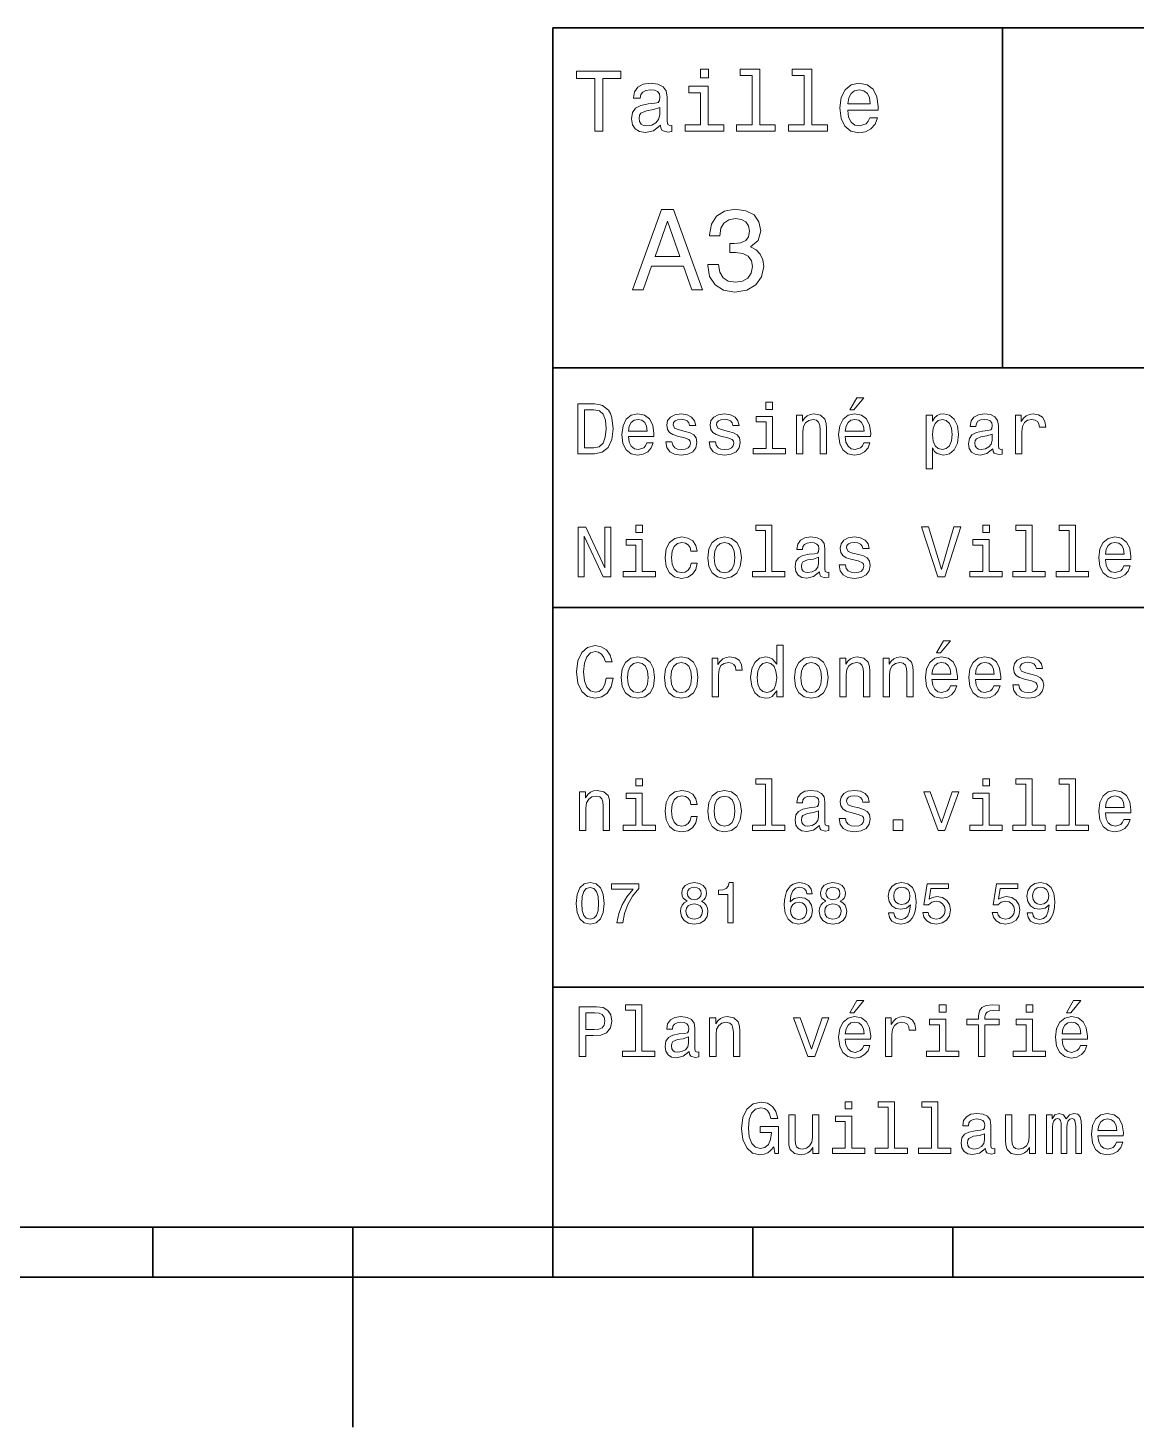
# Model space of a CAD drawing. Extents: x 0 to 420, y 0 to 297.
# Drawn here: x 193.7 to 249.2, y 0 to 70 of the extents above; entities that cross this region are included whole.
import ezdxf

# ---------------------------------------------------------------- set-up
doc = ezdxf.new("R2010")
doc.units = 0

msp = doc.modelspace()

# ---------------------------------------------------------------- linework, layer by layer
at = {"color": 7, "lineweight": 35}
for p, q in [((220, 10), (220, 70)), ((220, 70), (410, 70)), ((220, 53), (285, 53)), ((220, 41), (285, 41)), ((220, 22), (285, 22)), ((10, 10), (410, 10)), ((220, 10), (410, 10)), ((110, 7.5), (310, 7.5))]:
    msp.add_line(p, q, dxfattribs=at)
at = {"color": 7, "lineweight": 35, "ltscale": 0.425}
msp.add_line((242.5, 53), (242.5, 70), dxfattribs=at)
at = {"color": 7, "lineweight": 35, "ltscale": 0.0625}
for p, q in [((200, 10), (200, 7.5)), ((220, 10), (220, 7.5)), ((230, 10), (230, 7.5)), ((240, 10), (240, 7.5))]:
    msp.add_line(p, q, dxfattribs=at)
at = {"color": 7, "lineweight": 35, "ltscale": 0.25}
msp.add_line((210, 10), (210, 0), dxfattribs=at)
at = {"color": 7, "lineweight": 13}
for points in [[(227.786743, 67.940918), (227.38472, 67.940918), (227.38472, 67.508644), (227.786743, 67.508644)], [(229.969742, 67.621033), (229.969742, 65.157059), (229.187317, 65.157059), (229.187317, 64.837173), (231.128235, 64.837173), (231.128235, 65.157059), (230.350143, 65.157059), (230.350143, 67.940918), (229.373199, 67.940918), (229.373199, 67.621033)], [(232.572052, 67.621033), (232.572052, 65.157059), (231.789627, 65.157059), (231.789627, 64.837173), (233.730545, 64.837173), (233.730545, 65.157059), (232.952454, 65.157059), (232.952454, 67.940918), (231.97551, 67.940918), (231.97551, 67.621033)], [(222.10231, 64.837173), (222.5, 64.837173), (222.5, 67.47406), (223.407776, 67.47406), (223.407776, 67.837173), (221.190201, 67.837173), (221.190201, 67.47406), (222.10231, 67.47406)], [(225.387604, 65.139771), (225.387604, 65.126801), (225.409225, 64.979828), (225.47406, 64.876076), (225.746399, 64.793945), (225.958206, 64.828529), (225.958206, 65.122475), (225.867432, 65.109505), (225.746399, 65.165703), (225.724777, 65.338615), (225.724777, 66.540344), (225.672913, 66.84726), (225.521606, 67.0634), (225.257919, 67.193085), (224.886169, 67.240631), (224.523056, 67.188759), (224.255051, 67.041786), (224.086456, 66.812675), (224.030258, 66.510086), (224.030258, 66.484146), (224.371765, 66.484146), (224.402023, 66.665703), (224.497116, 66.795387), (224.65274, 66.873199), (224.873199, 66.903458), (225.085022, 66.881844), (225.236313, 66.817001), (225.327087, 66.704605), (225.357346, 66.548988), (225.340057, 66.367432), (225.270889, 66.276657), (225.097977, 66.233429), (224.773773, 66.198845), (224.402023, 66.121033), (224.138336, 65.982704), (223.982712, 65.766571), (223.935165, 65.446686), (223.978394, 65.161385), (224.112396, 64.949562), (224.328537, 64.815559), (224.626801, 64.768013), (225.028824, 64.858788)], [(234.750717, 65.887604), (236.272339, 65.887604), (236.276657, 66.064842), (236.207489, 66.561958), (236.017288, 66.933716), (235.714691, 67.158501), (235.312683, 67.240631), (234.919312, 67.154175), (234.616714, 66.912102), (234.422195, 66.51873), (234.353027, 66), (234.417862, 65.4683), (234.612396, 65.079247), (234.91066, 64.837173), (235.299713, 64.755043), (235.636887, 64.811234), (235.913544, 64.958214), (236.116714, 65.191643), (236.233429, 65.502876), (235.857346, 65.502876), (235.779541, 65.329971), (235.667145, 65.200287), (235.34726, 65.096542), (235.100861, 65.144089), (234.914993, 65.295387), (234.793945, 65.541786), (234.750717, 65.874634)], [(227.773773, 65.157059), (227.773773, 67.080688), (226.796829, 67.080688), (226.796829, 66.756485), (227.393372, 66.756485), (227.393372, 65.157059), (226.61528, 65.157059), (226.61528, 64.837173), (228.560516, 64.837173), (228.560516, 65.157059)], [(234.750717, 66.207489), (234.798279, 66.50576), (234.914993, 66.726219), (235.092224, 66.860229), (235.325653, 66.907776), (235.554749, 66.860229), (235.731995, 66.726219), (235.840057, 66.50576), (235.878967, 66.207489)], [(225.344376, 65.649857), (225.292511, 65.425072), (225.154175, 65.252159), (224.946686, 65.139771), (224.69165, 65.100861), (224.527374, 65.122475), (224.41066, 65.191643), (224.337173, 65.312675), (224.315567, 65.481262), (224.332855, 65.632561), (224.402023, 65.740631), (224.67868, 65.861671), (225.028824, 65.913544), (225.344376, 66.017288)], [(223.982712, 56.9049), (224.51297, 56.9049), (224.933716, 58.080692), (226.530258, 58.080692), (226.951004, 56.9049), (227.492798, 56.9049), (226.028824, 60.910664), (225.440918, 60.910664)], [(227.752167, 58.161385), (227.752167, 58.121037), (227.844376, 57.567722), (228.11528, 57.152737), (228.541794, 56.887608), (229.106628, 56.789627), (229.706055, 56.887608), (230.155624, 57.141212), (230.443802, 57.54467), (230.547546, 58.0634), (230.501434, 58.403458), (230.374634, 58.680115), (230.167145, 58.893372), (229.890488, 59.048992), (230.265137, 59.360229), (230.39769, 59.855907), (230.311234, 60.305477), (230.0634, 60.645535), (229.659943, 60.858791), (229.106628, 60.933716), (228.587891, 60.841499), (228.190201, 60.587898), (227.930832, 60.184437), (227.844376, 59.648415), (227.844376, 59.60807), (228.357346, 59.60807), (228.403458, 59.976944), (228.553314, 60.242077), (228.795395, 60.403458), (229.135452, 60.461094), (229.435165, 60.414986), (229.654175, 60.293949), (229.786743, 60.097984), (229.838623, 59.832855), (229.786743, 59.550434), (229.648422, 59.360229), (229.406342, 59.244957), (229.077805, 59.210377), (228.853027, 59.216141), (228.853027, 58.760807), (229.135452, 58.772335), (229.498566, 58.720463), (229.769455, 58.582134), (229.930832, 58.357349), (229.98848, 58.0634), (229.925079, 57.729107), (229.757919, 57.48127), (229.492798, 57.325649), (229.141205, 57.273777), (228.778091, 57.331413), (228.51297, 57.504322), (228.345825, 57.780979), (228.282425, 58.161385)], [(225.118149, 58.570606), (225.734863, 60.334293), (226.351578, 58.570606)], [(222.080688, 51.190563), (221.248566, 51.190563), (221.248566, 48.690563), (222.080688, 48.690563), (222.473343, 48.769814), (222.765137, 49.011169), (222.945251, 49.40382), (223.010086, 49.940563), (222.952454, 50.488113), (222.880402, 50.70425), (222.779541, 50.877163), (222.487747, 51.111313), (222.296829, 51.168949)], [(230.992798, 51.27702), (230.657776, 51.27702), (230.657776, 50.916786), (230.992798, 50.916786)], [(234.84726, 50.88797), (235.059799, 50.88797), (235.560516, 51.500362), (235.207489, 51.500362)], [(222.055481, 50.891571), (222.329254, 50.837536), (222.516571, 50.671829), (222.628235, 50.376442), (222.664261, 49.940563), (222.624634, 49.519093), (222.51297, 49.223705), (222.322052, 49.047192), (222.055481, 48.989555), (221.583572, 48.989555), (221.583572, 50.891571)], [(223.784576, 49.565922), (225.052597, 49.565922), (225.056198, 49.713619), (224.998566, 50.127884), (224.840057, 50.437683), (224.587891, 50.625), (224.252884, 50.693443), (223.925079, 50.621399), (223.672913, 50.41967), (223.510803, 50.091862), (223.453171, 49.659584), (223.507202, 49.216499), (223.669312, 48.892292), (223.917862, 48.690563), (224.242081, 48.62212), (224.523056, 48.668949), (224.753601, 48.791428), (224.922913, 48.98595), (225.020172, 49.245319), (224.706772, 49.245319), (224.641937, 49.101227), (224.548264, 48.993156), (224.281708, 48.9067), (224.07637, 48.946327), (223.921463, 49.072407), (223.820602, 49.27774), (223.784576, 49.555115)], [(223.784576, 49.832493), (223.824203, 50.081055), (223.921463, 50.264771), (224.069168, 50.376442), (224.263687, 50.416069), (224.454605, 50.376442), (224.60231, 50.264771), (224.692368, 50.081055), (224.724777, 49.832493)], [(226.623199, 49.818085), (226.317001, 49.890129), (226.090057, 49.972984), (226.014404, 50.142292), (226.036026, 50.261169), (226.111664, 50.347622), (226.234146, 50.401657), (226.41066, 50.423271), (226.579971, 50.401657), (226.713257, 50.336815), (226.799713, 50.239555), (226.835739, 50.109871), (227.145538, 50.109871), (227.145538, 50.117077), (227.091492, 50.351227), (226.943802, 50.534943), (226.713257, 50.650219), (226.41066, 50.693443), (226.104462, 50.650219), (225.881119, 50.531342), (225.740631, 50.354828), (225.697403, 50.131485), (225.729828, 49.915348), (225.830688, 49.76405), (225.996399, 49.655983), (226.237747, 49.580334), (226.590775, 49.493877), (226.806915, 49.40382), (226.864548, 49.331772), (226.886169, 49.223705), (226.853745, 49.09042), (226.767288, 48.989555), (226.626801, 48.924713), (226.439484, 48.903099), (226.241348, 48.924713), (226.09726, 49.000362), (226, 49.122841), (225.960373, 49.292149), (225.654175, 49.292149), (225.704605, 49.003963), (225.85231, 48.795029), (226.086456, 48.668949), (226.41066, 48.62212), (226.749283, 48.668949), (226.997833, 48.795029), (227.149139, 48.996758), (227.203171, 49.259727), (227.163544, 49.486671), (227.05188, 49.641571), (226.868149, 49.742435)], [(228.791794, 49.818085), (228.485596, 49.890129), (228.258652, 49.972984), (228.182999, 50.142292), (228.204605, 50.261169), (228.280258, 50.347622), (228.40274, 50.401657), (228.579254, 50.423271), (228.748566, 50.401657), (228.881851, 50.336815), (228.968292, 50.239555), (229.004318, 50.109871), (229.314117, 50.109871), (229.314117, 50.117077), (229.260086, 50.351227), (229.112396, 50.534943), (228.881851, 50.650219), (228.579254, 50.693443), (228.273056, 50.650219), (228.049713, 50.531342), (227.909225, 50.354828), (227.865997, 50.131485), (227.898422, 49.915348), (227.999283, 49.76405), (228.164993, 49.655983), (228.406342, 49.580334), (228.759369, 49.493877), (228.97551, 49.40382), (229.033142, 49.331772), (229.054749, 49.223705), (229.022339, 49.09042), (228.935883, 48.989555), (228.795395, 48.924713), (228.608063, 48.903099), (228.409943, 48.924713), (228.265854, 49.000362), (228.168594, 49.122841), (228.128967, 49.292149), (227.822769, 49.292149), (227.873199, 49.003963), (228.020889, 48.795029), (228.255051, 48.668949), (228.579254, 48.62212), (228.917862, 48.668949), (229.166428, 48.795029), (229.317719, 48.996758), (229.371765, 49.259727), (229.332138, 49.486671), (229.220459, 49.641571), (229.036743, 49.742435)], [(230.981995, 48.957134), (230.981995, 50.560158), (230.167862, 50.560158), (230.167862, 50.289986), (230.664978, 50.289986), (230.664978, 48.957134), (230.016571, 48.957134), (230.016571, 48.690563), (231.637604, 48.690563), (231.637604, 48.957134)], [(232.181549, 48.690563), (232.498566, 48.690563), (232.498566, 49.807278), (232.530975, 50.063042), (232.635452, 50.250362), (232.797546, 50.365635), (233.013687, 50.408863), (233.1866, 50.372841), (233.294662, 50.275578), (233.348709, 50.113472), (233.366714, 49.897335), (233.366714, 48.690563), (233.683716, 48.690563), (233.683716, 49.962177), (233.669312, 50.217941), (233.604462, 50.430477), (233.391937, 50.625), (233.060516, 50.693443), (232.876801, 50.668228), (232.721909, 50.599785), (232.588623, 50.484512), (232.484146, 50.329613), (232.484146, 50.625), (232.181549, 50.625)], [(234.627518, 49.565922), (235.895538, 49.565922), (235.899139, 49.713619), (235.841492, 50.127884), (235.682999, 50.437683), (235.430832, 50.625), (235.095825, 50.693443), (234.768005, 50.621399), (234.515854, 50.41967), (234.353745, 50.091862), (234.296112, 49.659584), (234.350143, 49.216499), (234.512253, 48.892292), (234.760803, 48.690563), (235.085022, 48.62212), (235.365997, 48.668949), (235.596542, 48.791428), (235.765854, 48.98595), (235.863113, 49.245319), (235.549713, 49.245319), (235.484863, 49.101227), (235.391205, 48.993156), (235.124634, 48.9067), (234.919312, 48.946327), (234.764404, 49.072407), (234.663544, 49.27774), (234.627518, 49.555115)], [(234.627518, 49.832493), (234.667145, 50.081055), (234.764404, 50.264771), (234.912109, 50.376442), (235.106628, 50.416069), (235.297546, 50.376442), (235.445251, 50.264771), (235.535309, 50.081055), (235.567719, 49.832493)], [(238.986313, 50.326012), (238.986313, 50.625), (238.669312, 50.625), (238.669312, 47.941284), (238.986313, 47.941284), (238.986313, 48.98595), (239.097977, 48.816643), (239.22406, 48.704971), (239.541061, 48.62212), (239.843658, 48.690563), (240.081406, 48.895893), (240.236313, 49.2201), (240.293945, 49.659584), (240.236313, 50.095463), (240.081406, 50.41967), (239.843658, 50.621399), (239.541061, 50.693443), (239.368164, 50.671829), (239.220459, 50.603386), (239.094376, 50.488113)], [(239.48703, 48.9067), (239.27449, 48.953533), (239.119598, 49.097622), (239.022339, 49.331772), (238.989914, 49.659584), (239.022339, 49.983791), (239.119598, 50.217941), (239.27449, 50.358429), (239.48703, 50.408863), (239.681549, 50.358429), (239.836456, 50.21434), (239.933716, 49.98019), (239.969742, 49.659584), (239.933716, 49.335377), (239.836456, 49.097622), (239.681549, 48.953533)], [(242.005051, 48.942726), (242.005051, 48.931919), (242.023056, 48.809441), (242.077087, 48.722984), (242.304031, 48.654541), (242.480545, 48.683357), (242.480545, 48.928314), (242.404907, 48.917507), (242.304031, 48.96434), (242.286026, 49.108429), (242.286026, 50.109871), (242.242798, 50.365635), (242.116714, 50.54575), (241.896973, 50.65382), (241.587173, 50.693443), (241.284576, 50.650219), (241.061234, 50.52774), (240.920746, 50.336815), (240.873917, 50.084656), (240.873917, 50.063042), (241.158508, 50.063042), (241.183716, 50.21434), (241.26297, 50.322407), (241.392654, 50.387249), (241.57637, 50.412464), (241.752884, 50.394455), (241.878967, 50.34042), (241.95462, 50.246758), (241.979828, 50.117077), (241.965424, 49.965778), (241.907776, 49.890129), (241.763687, 49.854107), (241.493515, 49.825291), (241.183716, 49.760448), (240.963974, 49.645176), (240.83429, 49.465057), (240.794678, 49.19849), (240.830688, 48.960735), (240.942368, 48.784222), (241.122482, 48.67255), (241.371033, 48.632927), (241.706055, 48.708576)], [(243.143372, 48.690563), (243.460373, 48.690563), (243.460373, 49.796471), (243.492798, 50.063042), (243.590057, 50.253963), (243.748566, 50.369236), (243.96109, 50.408863), (244.119598, 50.383648), (244.23848, 50.3116), (244.310516, 50.189121), (244.335739, 50.023415), (244.656342, 50.023415), (244.613113, 50.315205), (244.494232, 50.524136), (244.296112, 50.650219), (244.02594, 50.693443), (243.842224, 50.664627), (243.683716, 50.592579), (243.543228, 50.4701), (243.431564, 50.304398), (243.431564, 50.625), (243.143372, 50.625)], [(241.969025, 49.367798), (241.925797, 49.180477), (241.810516, 49.036385), (241.637604, 48.942726), (241.425079, 48.910305), (241.288177, 48.928314), (241.190918, 48.98595), (241.129684, 49.086815), (241.111679, 49.227306), (241.126083, 49.353386), (241.183716, 49.443443), (241.414261, 49.544312), (241.706055, 49.587536), (241.969025, 49.673992)], [(221.26297, 42.530979), (221.561966, 42.530979), (221.561966, 44.580692), (222.520172, 42.530979), (222.905624, 42.530979), (222.905624, 45.030979), (222.603027, 45.030979), (222.603027, 42.981266), (221.655624, 45.030979), (221.26297, 45.030979)], [(224.48703, 45.117435), (224.152023, 45.117435), (224.152023, 44.757202), (224.48703, 44.757202)], [(230.643372, 44.850864), (230.643372, 42.79755), (229.991348, 42.79755), (229.991348, 42.530979), (231.608795, 42.530979), (231.608795, 42.79755), (230.960373, 42.79755), (230.960373, 45.117435), (230.146255, 45.117435), (230.146255, 44.850864)], [(240.059799, 45.03458), (239.432999, 42.905621), (238.788177, 45.03458), (238.445969, 45.03458), (239.252884, 42.530979), (239.613113, 42.530979), (240.402023, 45.03458)], [(241.835739, 45.117435), (241.500717, 45.117435), (241.500717, 44.757202), (241.835739, 44.757202)], [(243.654907, 44.850864), (243.654907, 42.79755), (243.002884, 42.79755), (243.002884, 42.530979), (244.620316, 42.530979), (244.620316, 42.79755), (243.971909, 42.79755), (243.971909, 45.117435), (243.157776, 45.117435), (243.157776, 44.850864)], [(245.823486, 44.850864), (245.823486, 42.79755), (245.171478, 42.79755), (245.171478, 42.530979), (246.78891, 42.530979), (246.78891, 42.79755), (246.140488, 42.79755), (246.140488, 45.117435), (245.32637, 45.117435), (245.32637, 44.850864)], [(224.476227, 42.79755), (224.476227, 44.400574), (223.662109, 44.400574), (223.662109, 44.130402), (224.159225, 44.130402), (224.159225, 42.79755), (223.510803, 42.79755), (223.510803, 42.530979), (225.131851, 42.530979), (225.131851, 42.79755)], [(226.907776, 43.824207), (227.221176, 43.824207), (227.156342, 44.112392), (227.001434, 44.339336), (226.760086, 44.479828), (226.446686, 44.533859), (226.100861, 44.461815), (225.837891, 44.260086), (225.672195, 43.932278), (225.614548, 43.492794), (225.668594, 43.056915), (225.830688, 42.732708), (226.086456, 42.530979), (226.435883, 42.462536), (226.745682, 42.516571), (226.98703, 42.667866), (227.15274, 42.905621), (227.224777, 43.222622), (226.922195, 43.222622), (226.868149, 43.020893), (226.767288, 42.869595), (226.623199, 42.775936), (226.446686, 42.747116), (226.226944, 42.793949), (226.068451, 42.938038), (225.971176, 43.172188), (225.938766, 43.503601), (225.971176, 43.827808), (226.072052, 44.061958), (226.234146, 44.206051), (226.446686, 44.256485), (226.634003, 44.224064), (226.77449, 44.141209), (226.868149, 44.004322)], [(227.750717, 43.496399), (227.808365, 43.056915), (227.97406, 42.732708), (228.23703, 42.530979), (228.590057, 42.462536), (228.939484, 42.530979), (229.202454, 42.729107), (229.368149, 43.053314), (229.429398, 43.496399), (229.368149, 43.935879), (229.202454, 44.263687), (228.939484, 44.461815), (228.590057, 44.533859), (228.23703, 44.461815), (227.97406, 44.260086), (227.808365, 43.935879)], [(228.074921, 43.5), (228.107346, 43.824207), (228.208206, 44.058357), (228.370316, 44.20245), (228.590057, 44.25288), (228.806198, 44.20245), (228.968292, 44.061958), (229.069168, 43.824207), (229.105194, 43.5), (229.069168, 43.172188), (228.968292, 42.934437), (228.806198, 42.790344), (228.590057, 42.743515), (228.370316, 42.790344), (228.208206, 42.934437), (228.107346, 43.172188)], [(233.330688, 42.783142), (233.330688, 42.772335), (233.348709, 42.649857), (233.40274, 42.5634), (233.629684, 42.494957), (233.806198, 42.523773), (233.806198, 42.76873), (233.730545, 42.757923), (233.629684, 42.804756), (233.611664, 42.948845), (233.611664, 43.950287), (233.568451, 44.206051), (233.442368, 44.386166), (233.222626, 44.494236), (232.912827, 44.533859), (232.610229, 44.490635), (232.386887, 44.368156), (232.246399, 44.177231), (232.19957, 43.925072), (232.19957, 43.903458), (232.484146, 43.903458), (232.509369, 44.054756), (232.588623, 44.162823), (232.718292, 44.227665), (232.902023, 44.25288), (233.078537, 44.234871), (233.204605, 44.180836), (233.280258, 44.087173), (233.305481, 43.957493), (233.291061, 43.806194), (233.233429, 43.730545), (233.08934, 43.694523), (232.819168, 43.665707), (232.509369, 43.600864), (232.289627, 43.485592), (232.159943, 43.305473), (232.120316, 43.038906), (232.156342, 42.801151), (232.268005, 42.624638), (232.44812, 42.512966), (232.696686, 42.473343), (233.031708, 42.548992)], [(235.297546, 43.658501), (234.991348, 43.730545), (234.764404, 43.8134), (234.688766, 43.982708), (234.710373, 44.101585), (234.786026, 44.188038), (234.908508, 44.242073), (235.085022, 44.263687), (235.254318, 44.242073), (235.387604, 44.177231), (235.47406, 44.079971), (235.510086, 43.950287), (235.819885, 43.950287), (235.819885, 43.957493), (235.765854, 44.191643), (235.618149, 44.375359), (235.387604, 44.490635), (235.085022, 44.533859), (234.778824, 44.490635), (234.555481, 44.371758), (234.414978, 44.195244), (234.371765, 43.971901), (234.404175, 43.755764), (234.505035, 43.604465), (234.670746, 43.496399), (234.912109, 43.42075), (235.265137, 43.334293), (235.481262, 43.244236), (235.53891, 43.172188), (235.560516, 43.064121), (235.528091, 42.930836), (235.44165, 42.829971), (235.301147, 42.765129), (235.113831, 42.743515), (234.91571, 42.765129), (234.771606, 42.840778), (234.674347, 42.963257), (234.63472, 43.132565), (234.328537, 43.132565), (234.378967, 42.844379), (234.526657, 42.635445), (234.760803, 42.509365), (235.085022, 42.462536), (235.42363, 42.509365), (235.672195, 42.635445), (235.823486, 42.837173), (235.877518, 43.100143), (235.837891, 43.327087), (235.726227, 43.481987), (235.542511, 43.582851)], [(241.824921, 42.79755), (241.824921, 44.400574), (241.010803, 44.400574), (241.010803, 44.130402), (241.507935, 44.130402), (241.507935, 42.79755), (240.859512, 42.79755), (240.859512, 42.530979), (242.480545, 42.530979), (242.480545, 42.79755)], [(247.639053, 43.406338), (248.907059, 43.406338), (248.91066, 43.554035), (248.853027, 43.9683), (248.694534, 44.278099), (248.442368, 44.465416), (248.107346, 44.533859), (247.779541, 44.461815), (247.527374, 44.260086), (247.36528, 43.932278), (247.307648, 43.5), (247.361679, 43.056915), (247.523773, 42.732708), (247.772339, 42.530979), (248.096542, 42.462536), (248.377533, 42.509365), (248.608078, 42.631844), (248.777374, 42.826366), (248.874649, 43.085735), (248.561249, 43.085735), (248.496399, 42.941643), (248.40274, 42.833572), (248.136169, 42.747116), (247.930847, 42.786743), (247.77594, 42.912823), (247.675079, 43.118156), (247.639053, 43.395531)], [(247.639053, 43.672909), (247.67868, 43.921471), (247.77594, 44.105186), (247.92363, 44.216858), (248.118164, 44.256485), (248.309082, 44.216858), (248.456772, 44.105186), (248.546829, 43.921471), (248.579254, 43.672909)], [(233.294662, 43.208214), (233.251434, 43.020893), (233.136169, 42.876801), (232.963257, 42.783142), (232.750717, 42.750721), (232.613831, 42.76873), (232.516571, 42.826366), (232.455338, 42.927231), (232.437317, 43.067722), (232.451721, 43.193802), (232.509369, 43.283859), (232.739914, 43.384727), (233.031708, 43.427952), (233.294662, 43.514408)], [(239.184433, 38.728386), (239.396973, 38.728386), (239.89769, 39.340778), (239.544662, 39.340778)], [(222.667862, 37.460373), (222.595825, 37.15778), (222.476944, 36.941643), (222.311234, 36.808357), (222.116714, 36.765129), (221.882568, 36.829971), (221.698853, 37.024494), (221.57637, 37.341499), (221.536743, 37.780979), (221.57637, 38.216858), (221.695251, 38.537464), (221.878967, 38.731987), (222.116714, 38.80043), (222.289627, 38.764408), (222.437317, 38.663544), (222.552597, 38.501442), (222.631851, 38.278099), (222.97406, 38.278099), (222.865997, 38.620316), (222.67868, 38.879681), (222.422913, 39.041786), (222.116714, 39.099422), (221.734863, 39.009365), (221.443085, 38.757202), (221.255768, 38.342937), (221.190918, 37.780979), (221.255768, 37.219021), (221.443085, 36.804756), (221.734863, 36.548992), (222.116714, 36.462536), (222.451736, 36.530979), (222.721909, 36.721901), (222.912827, 37.035301), (223.013687, 37.460373)], [(223.413544, 37.496399), (223.471176, 37.056915), (223.636887, 36.732708), (223.899857, 36.530979), (224.252884, 36.462536), (224.60231, 36.530979), (224.86528, 36.729107), (225.030975, 37.053314), (225.092224, 37.496399), (225.030975, 37.935879), (224.86528, 38.263687), (224.60231, 38.461815), (224.252884, 38.533859), (223.899857, 38.461815), (223.636887, 38.260086), (223.471176, 37.935879)], [(225.582138, 37.496399), (225.639771, 37.056915), (225.805481, 36.732708), (226.068451, 36.530979), (226.421463, 36.462536), (226.770889, 36.530979), (227.033859, 36.729107), (227.19957, 37.053314), (227.260803, 37.496399), (227.19957, 37.935879), (227.033859, 38.263687), (226.770889, 38.461815), (226.421463, 38.533859), (226.068451, 38.461815), (225.805481, 38.260086), (225.639771, 37.935879)], [(227.963257, 36.530979), (228.280258, 36.530979), (228.280258, 37.636887), (228.312683, 37.903458), (228.409943, 38.094379), (228.568451, 38.209652), (228.780975, 38.249279), (228.939484, 38.224064), (229.05835, 38.152016), (229.130402, 38.029537), (229.155624, 37.863831), (229.476227, 37.863831), (229.432999, 38.155621), (229.314117, 38.364552), (229.115997, 38.490635), (228.845825, 38.533859), (228.662109, 38.505043), (228.503601, 38.432995), (228.363113, 38.310516), (228.251434, 38.144814), (228.251434, 38.465416), (227.963257, 38.465416)], [(231.201721, 36.829971), (231.201721, 36.530979), (231.518738, 36.530979), (231.518738, 39.117435), (231.205338, 39.117435), (231.205338, 38.170029), (230.963974, 38.443802), (230.816284, 38.508644), (230.646973, 38.533859), (230.340775, 38.461815), (230.103027, 38.260086), (229.94812, 37.935879), (229.894089, 37.5), (229.94812, 37.064121), (230.103027, 36.736309), (230.340775, 36.530979), (230.646973, 36.462536), (230.816284, 36.487751), (230.967575, 36.552593)], [(232.087891, 37.496399), (232.145538, 37.056915), (232.311234, 36.732708), (232.574203, 36.530979), (232.927231, 36.462536), (233.276657, 36.530979), (233.539627, 36.729107), (233.705338, 37.053314), (233.766571, 37.496399), (233.705338, 37.935879), (233.539627, 38.263687), (233.276657, 38.461815), (232.927231, 38.533859), (232.574203, 38.461815), (232.311234, 38.260086), (232.145538, 37.935879)], [(234.350143, 36.530979), (234.667145, 36.530979), (234.667145, 37.647694), (234.69957, 37.903458), (234.804031, 38.090778), (234.966141, 38.206051), (235.182281, 38.249279), (235.355194, 38.213257), (235.463257, 38.115993), (235.517288, 37.953888), (235.535309, 37.737751), (235.535309, 36.530979), (235.85231, 36.530979), (235.85231, 37.802593), (235.837891, 38.058357), (235.773056, 38.270893), (235.560516, 38.465416), (235.229111, 38.533859), (235.045395, 38.508644), (234.890488, 38.440201), (234.757202, 38.324928), (234.65274, 38.170029), (234.65274, 38.465416), (234.350143, 38.465416)], [(236.518738, 36.530979), (236.835739, 36.530979), (236.835739, 37.647694), (236.868149, 37.903458), (236.972626, 38.090778), (237.13472, 38.206051), (237.350861, 38.249279), (237.523773, 38.213257), (237.631836, 38.115993), (237.685883, 37.953888), (237.703888, 37.737751), (237.703888, 36.530979), (238.020889, 36.530979), (238.020889, 37.802593), (238.006485, 38.058357), (237.94165, 38.270893), (237.729111, 38.465416), (237.39769, 38.533859), (237.213974, 38.508644), (237.059082, 38.440201), (236.925797, 38.324928), (236.82132, 38.170029), (236.82132, 38.465416), (236.518738, 38.465416)], [(238.964691, 37.406338), (240.232712, 37.406338), (240.236313, 37.554035), (240.17868, 37.9683), (240.020172, 38.278099), (239.768005, 38.465416), (239.432999, 38.533859), (239.105194, 38.461815), (238.853027, 38.260086), (238.690918, 37.932278), (238.633286, 37.5), (238.687317, 37.056915), (238.849426, 36.732708), (239.097977, 36.530979), (239.422195, 36.462536), (239.703171, 36.509365), (239.933716, 36.631844), (240.103027, 36.826366), (240.200287, 37.085735), (239.886887, 37.085735), (239.822052, 36.941643), (239.728394, 36.833572), (239.461823, 36.747116), (239.256485, 36.786743), (239.101593, 36.912823), (239.000717, 37.118156), (238.964691, 37.395531)], [(241.133286, 37.406338), (242.401306, 37.406338), (242.404907, 37.554035), (242.34726, 37.9683), (242.188766, 38.278099), (241.9366, 38.465416), (241.601593, 38.533859), (241.273773, 38.461815), (241.021606, 38.260086), (240.859512, 37.932278), (240.80188, 37.5), (240.855911, 37.056915), (241.018005, 36.732708), (241.266571, 36.530979), (241.590775, 36.462536), (241.871765, 36.509365), (242.10231, 36.631844), (242.271606, 36.826366), (242.368881, 37.085735), (242.055481, 37.085735), (241.990631, 36.941643), (241.896973, 36.833572), (241.630402, 36.747116), (241.425079, 36.786743), (241.270172, 36.912823), (241.169312, 37.118156), (241.133286, 37.395531)], [(243.971909, 37.658501), (243.66571, 37.730545), (243.438766, 37.8134), (243.363113, 37.982708), (243.384735, 38.101585), (243.460373, 38.188038), (243.582855, 38.242073), (243.759369, 38.263687), (243.92868, 38.242073), (244.061966, 38.177231), (244.148422, 38.079971), (244.184448, 37.950287), (244.494232, 37.950287), (244.494232, 37.957493), (244.440201, 38.191643), (244.292511, 38.375359), (244.061966, 38.490635), (243.759369, 38.533859), (243.453171, 38.490635), (243.229828, 38.371758), (243.08934, 38.195244), (243.046112, 37.971901), (243.078537, 37.755764), (243.179398, 37.604465), (243.345108, 37.496399), (243.586456, 37.42075), (243.939484, 37.334293), (244.155624, 37.244236), (244.213257, 37.172188), (244.234879, 37.064121), (244.202454, 36.930836), (244.115997, 36.829971), (243.97551, 36.765129), (243.788193, 36.743515), (243.590057, 36.765129), (243.445969, 36.840778), (243.348709, 36.963257), (243.309082, 37.132565), (243.002884, 37.132565), (243.053314, 36.844379), (243.201004, 36.635445), (243.435165, 36.509365), (243.759369, 36.462536), (244.097992, 36.509365), (244.346542, 36.635445), (244.497833, 36.837173), (244.55188, 37.100143), (244.512253, 37.327087), (244.400574, 37.481987), (244.216858, 37.582851)], [(223.737747, 37.5), (223.770172, 37.824207), (223.871033, 38.058357), (224.033142, 38.20245), (224.252884, 38.25288), (224.469025, 38.20245), (224.631119, 38.061958), (224.731995, 37.824207), (224.768005, 37.5), (224.731995, 37.172188), (224.631119, 36.934437), (224.469025, 36.790344), (224.252884, 36.743515), (224.033142, 36.790344), (223.871033, 36.934437), (223.770172, 37.172188)], [(225.906342, 37.5), (225.938766, 37.824207), (226.039627, 38.058357), (226.201736, 38.20245), (226.421463, 38.25288), (226.637604, 38.20245), (226.799713, 38.061958), (226.900574, 37.824207), (226.9366, 37.5), (226.900574, 37.172188), (226.799713, 36.934437), (226.637604, 36.790344), (226.421463, 36.743515), (226.201736, 36.790344), (226.039627, 36.934437), (225.938766, 37.172188)], [(230.701004, 38.249279), (230.909943, 38.198845), (231.068451, 38.058357), (231.162109, 37.824207), (231.19812, 37.5), (231.162109, 37.172188), (231.068451, 36.938038), (230.909943, 36.793949), (230.701004, 36.747116), (230.502884, 36.793949), (230.351593, 36.938038), (230.250717, 37.175793), (230.218292, 37.5), (230.250717, 37.820606), (230.351593, 38.054756), (230.502884, 38.198845)], [(232.412109, 37.5), (232.444519, 37.824207), (232.545395, 38.058357), (232.707489, 38.20245), (232.927231, 38.25288), (233.143372, 38.20245), (233.305481, 38.061958), (233.406342, 37.824207), (233.442368, 37.5), (233.406342, 37.172188), (233.305481, 36.934437), (233.143372, 36.790344), (232.927231, 36.743515), (232.707489, 36.790344), (232.545395, 36.934437), (232.444519, 37.172188)], [(238.964691, 37.672909), (239.004318, 37.921471), (239.101593, 38.105186), (239.249283, 38.216858), (239.443802, 38.256485), (239.63472, 38.216858), (239.782425, 38.105186), (239.872482, 37.921471), (239.904907, 37.672909)], [(241.133286, 37.672909), (241.172913, 37.921471), (241.270172, 38.105186), (241.417862, 38.216858), (241.612396, 38.256485), (241.803314, 38.216858), (241.951004, 38.105186), (242.041061, 37.921471), (242.073486, 37.672909)], [(224.48703, 32.4366), (224.152023, 32.4366), (224.152023, 32.076366), (224.48703, 32.076366)], [(230.643372, 32.170029), (230.643372, 30.116714), (229.991348, 30.116714), (229.991348, 29.850143), (231.608795, 29.850143), (231.608795, 30.116714), (230.960373, 30.116714), (230.960373, 32.4366), (230.146255, 32.4366), (230.146255, 32.170029)], [(241.835739, 32.4366), (241.500717, 32.4366), (241.500717, 32.076366), (241.835739, 32.076366)], [(243.654907, 32.170029), (243.654907, 30.116714), (243.002884, 30.116714), (243.002884, 29.850143), (244.620316, 29.850143), (244.620316, 30.116714), (243.971909, 30.116714), (243.971909, 32.4366), (243.157776, 32.4366), (243.157776, 32.170029)], [(245.823486, 32.170029), (245.823486, 30.116714), (245.171478, 30.116714), (245.171478, 29.850143), (246.78891, 29.850143), (246.78891, 30.116714), (246.140488, 30.116714), (246.140488, 32.4366), (245.32637, 32.4366), (245.32637, 32.170029)], [(221.338623, 29.850143), (221.655624, 29.850143), (221.655624, 30.966858), (221.688034, 31.222622), (221.792511, 31.409943), (221.954605, 31.525215), (222.170746, 31.568443), (222.343658, 31.532419), (222.451736, 31.435158), (222.505768, 31.273054), (222.523773, 31.056915), (222.523773, 29.850143), (222.840775, 29.850143), (222.840775, 31.121758), (222.82637, 31.377522), (222.76152, 31.590057), (222.548996, 31.784582), (222.217575, 31.853025), (222.033859, 31.827808), (221.878967, 31.759365), (221.745682, 31.644091), (221.641205, 31.489193), (221.641205, 31.784582), (221.338623, 31.784582)], [(224.476227, 30.116714), (224.476227, 31.71974), (223.662109, 31.71974), (223.662109, 31.449568), (224.159225, 31.449568), (224.159225, 30.116714), (223.510803, 30.116714), (223.510803, 29.850143), (225.131851, 29.850143), (225.131851, 30.116714)], [(226.907776, 31.143372), (227.221176, 31.143372), (227.156342, 31.431555), (227.001434, 31.658501), (226.760086, 31.79899), (226.446686, 31.853025), (226.100861, 31.780979), (225.837891, 31.57925), (225.672195, 31.25144), (225.614548, 30.811958), (225.668594, 30.37608), (225.830688, 30.051872), (226.086456, 29.850143), (226.435883, 29.7817), (226.745682, 29.835733), (226.98703, 29.987032), (227.15274, 30.224783), (227.224777, 30.541786), (226.922195, 30.541786), (226.868149, 30.340057), (226.767288, 30.188761), (226.623199, 30.0951), (226.446686, 30.066282), (226.226944, 30.113111), (226.068451, 30.257204), (225.971176, 30.491354), (225.938766, 30.822765), (225.971176, 31.146973), (226.072052, 31.381123), (226.234146, 31.525215), (226.446686, 31.575647), (226.634003, 31.543226), (226.77449, 31.460375), (226.868149, 31.323486)], [(227.750717, 30.815561), (227.808365, 30.37608), (227.97406, 30.051872), (228.23703, 29.850143), (228.590057, 29.7817), (228.939484, 29.850143), (229.202454, 30.048271), (229.368149, 30.372478), (229.429398, 30.815561), (229.368149, 31.255043), (229.202454, 31.582851), (228.939484, 31.780979), (228.590057, 31.853025), (228.23703, 31.780979), (227.97406, 31.57925), (227.808365, 31.255043)], [(228.074921, 30.819164), (228.107346, 31.143372), (228.208206, 31.377522), (228.370316, 31.521614), (228.590057, 31.572046), (228.806198, 31.521614), (228.968292, 31.381123), (229.069168, 31.143372), (229.105194, 30.819164), (229.069168, 30.491354), (228.968292, 30.253601), (228.806198, 30.109509), (228.590057, 30.062679), (228.370316, 30.109509), (228.208206, 30.253601), (228.107346, 30.491354)], [(233.330688, 30.102304), (233.330688, 30.091497), (233.348709, 29.969019), (233.40274, 29.882565), (233.629684, 29.814121), (233.806198, 29.842939), (233.806198, 30.087896), (233.730545, 30.077089), (233.629684, 30.123919), (233.611664, 30.268011), (233.611664, 31.269451), (233.568451, 31.525215), (233.442368, 31.70533), (233.222626, 31.8134), (232.912827, 31.853025), (232.610229, 31.809797), (232.386887, 31.687319), (232.246399, 31.496397), (232.19957, 31.244236), (232.19957, 31.222622), (232.484146, 31.222622), (232.509369, 31.373919), (232.588623, 31.481987), (232.718292, 31.546829), (232.902023, 31.572046), (233.078537, 31.554033), (233.204605, 31.5), (233.280258, 31.40634), (233.305481, 31.276657), (233.291061, 31.125359), (233.233429, 31.049711), (233.08934, 31.013687), (232.819168, 30.984869), (232.509369, 30.920029), (232.289627, 30.804754), (232.159943, 30.62464), (232.120316, 30.358068), (232.156342, 30.120316), (232.268005, 29.943804), (232.44812, 29.832132), (232.696686, 29.792507), (233.031708, 29.868155)], [(235.297546, 30.977665), (234.991348, 31.049711), (234.764404, 31.132565), (234.688766, 31.301872), (234.710373, 31.420748), (234.786026, 31.507204), (234.908508, 31.561239), (235.085022, 31.582851), (235.254318, 31.561239), (235.387604, 31.496397), (235.47406, 31.399136), (235.510086, 31.269451), (235.819885, 31.269451), (235.819885, 31.276657), (235.765854, 31.510807), (235.618149, 31.694523), (235.387604, 31.809797), (235.085022, 31.853025), (234.778824, 31.809797), (234.555481, 31.690922), (234.414978, 31.514408), (234.371765, 31.291065), (234.404175, 31.074928), (234.505035, 30.92363), (234.670746, 30.815561), (234.912109, 30.739912), (235.265137, 30.653458), (235.481262, 30.5634), (235.53891, 30.491354), (235.560516, 30.383286), (235.528091, 30.25), (235.44165, 30.149136), (235.301147, 30.084293), (235.113831, 30.062679), (234.91571, 30.084293), (234.771606, 30.159943), (234.674347, 30.282419), (234.63472, 30.451729), (234.328537, 30.451729), (234.378967, 30.163544), (234.526657, 29.954611), (234.760803, 29.828529), (235.085022, 29.7817), (235.42363, 29.828529), (235.672195, 29.954611), (235.823486, 30.15634), (235.877518, 30.419308), (235.837891, 30.646254), (235.726227, 30.801151), (235.542511, 30.902016)], [(239.267288, 29.850143), (239.60231, 29.850143), (240.30835, 31.784582), (239.980545, 31.784582), (239.4366, 30.224783), (238.881851, 31.784582), (238.55043, 31.784582)], [(241.824921, 30.116714), (241.824921, 31.71974), (241.010803, 31.71974), (241.010803, 31.449568), (241.507935, 31.449568), (241.507935, 30.116714), (240.859512, 30.116714), (240.859512, 29.850143), (242.480545, 29.850143), (242.480545, 30.116714)], [(247.639053, 30.725504), (248.907059, 30.725504), (248.91066, 30.873198), (248.853027, 31.287464), (248.694534, 31.597261), (248.442368, 31.784582), (248.107346, 31.853025), (247.779541, 31.780979), (247.527374, 31.57925), (247.36528, 31.25144), (247.307648, 30.819164), (247.361679, 30.37608), (247.523773, 30.051872), (247.772339, 29.850143), (248.096542, 29.7817), (248.377533, 29.828529), (248.608078, 29.951008), (248.777374, 30.145533), (248.874649, 30.404898), (248.561249, 30.404898), (248.496399, 30.260807), (248.40274, 30.152737), (248.136169, 30.066282), (247.930847, 30.105907), (247.77594, 30.231987), (247.675079, 30.437319), (247.639053, 30.714697)], [(247.639053, 30.992075), (247.67868, 31.240633), (247.77594, 31.424351), (247.92363, 31.536022), (248.118164, 31.575647), (248.309082, 31.536022), (248.456772, 31.424351), (248.546829, 31.240633), (248.579254, 30.992075)], [(233.294662, 30.527376), (233.251434, 30.340057), (233.136169, 30.195965), (232.963257, 30.102304), (232.750717, 30.069883), (232.613831, 30.087896), (232.516571, 30.145533), (232.455338, 30.246397), (232.437317, 30.386887), (232.451721, 30.512968), (232.509369, 30.603025), (232.739914, 30.70389), (233.031708, 30.747118), (233.294662, 30.833572)], [(237.015854, 29.850143), (237.51297, 29.850143), (237.51297, 30.386887), (237.015854, 30.386887)], [(221.172913, 26.201731), (221.216141, 25.749281), (221.351578, 25.426514), (221.567719, 25.230549), (221.867432, 25.167149), (222.164261, 25.230549), (222.380402, 25.426514), (222.51297, 25.749281), (222.559082, 26.201731), (222.51297, 26.651299), (222.458206, 26.829971), (222.380402, 26.976946), (222.164261, 27.172913), (221.867432, 27.239193), (221.567719, 27.172913), (221.351578, 26.974064), (221.216141, 26.651299)], [(221.44957, 26.201731), (221.472626, 26.550434), (221.544662, 26.801153), (221.674347, 26.948128), (221.867432, 27), (222.057632, 26.948128), (222.187317, 26.801153), (222.259369, 26.550434), (222.282425, 26.201731), (222.259369, 25.850145), (222.187317, 25.599424), (222.057632, 25.45245), (221.867432, 25.40346), (221.674347, 25.45245), (221.544662, 25.599424), (221.472626, 25.850145)], [(223.201736, 25.224785), (223.492798, 25.224785), (223.587891, 25.700289), (223.755051, 26.144093), (223.991348, 26.556196), (224.299713, 26.942364), (224.299713, 27.181557), (222.927948, 27.181557), (222.927948, 26.91931), (224.023056, 26.91931), (223.706055, 26.53026), (223.466858, 26.12392), (223.299713, 25.691643)], [(226.714691, 26.302595), (226.567719, 26.221903), (226.466858, 26.10951), (226.403458, 25.9683), (226.383286, 25.798271), (226.429398, 25.541788), (226.561966, 25.342941), (226.778091, 25.216139), (227.072052, 25.167149), (227.363113, 25.216139), (227.579254, 25.342941), (227.711823, 25.541788), (227.760803, 25.798271), (227.737747, 25.9683), (227.677231, 26.10951), (227.573486, 26.221903), (227.429398, 26.302595), (227.544662, 26.371759), (227.625366, 26.46686), (227.674347, 26.582134), (227.691635, 26.723343), (227.645538, 26.927956), (227.52449, 27.09222), (227.328537, 27.198849), (227.072052, 27.239193), (226.812683, 27.198849), (226.616714, 27.09222), (226.492798, 26.927956), (226.44957, 26.723343), (226.463974, 26.582134), (226.51297, 26.46686)], [(226.723343, 26.700289), (226.746399, 26.827091), (226.815567, 26.925074), (226.925079, 26.985592), (227.072052, 27.008646), (227.216141, 26.985592), (227.325653, 26.925074), (227.394806, 26.827091), (227.420746, 26.700289), (227.394806, 26.570606), (227.325653, 26.469742), (227.216141, 26.40346), (227.072052, 26.383286), (226.925079, 26.406342), (226.815567, 26.469742), (226.746399, 26.570606)], [(228.755035, 25.224785), (229.017288, 25.224785), (229.017288, 27.239193), (228.82132, 27.239193), (228.769455, 27.063402), (228.66571, 26.945246), (228.507202, 26.876081), (228.288177, 26.853027), (228.288177, 26.648417), (228.755035, 26.648417)], [(232.968292, 26.685881), (232.913544, 26.91931), (232.786743, 27.09222), (232.590775, 27.201731), (232.337173, 27.239193), (232.167145, 27.219021), (232.020172, 27.164267), (231.890488, 27.074928), (231.780975, 26.948128), (231.694519, 26.789627), (231.631119, 26.596542), (231.590775, 26.368877), (231.579254, 26.112392), (231.625366, 25.703171), (231.766571, 25.406342), (231.994232, 25.227667), (232.305481, 25.167149), (232.585022, 25.219021), (232.798264, 25.354467), (232.9366, 25.567724), (232.985596, 25.838617), (232.9366, 26.112392), (232.804031, 26.322767), (232.599426, 26.455332), (232.345825, 26.501442), (232.072052, 26.443806), (231.867432, 26.279539), (231.91066, 26.596542), (232.002884, 26.824209), (232.144089, 26.959656), (232.340057, 27.005764), (232.484146, 26.98271), (232.593658, 26.922192), (232.66571, 26.821327), (232.703171, 26.685881)], [(233.654175, 26.302595), (233.507202, 26.221903), (233.406342, 26.10951), (233.342941, 25.9683), (233.322769, 25.798271), (233.368881, 25.541788), (233.501434, 25.342941), (233.717575, 25.216139), (234.01152, 25.167149), (234.302597, 25.216139), (234.518738, 25.342941), (234.651291, 25.541788), (234.700287, 25.798271), (234.677231, 25.9683), (234.616714, 26.10951), (234.51297, 26.221903), (234.368881, 26.302595), (234.484146, 26.371759), (234.564835, 26.46686), (234.613831, 26.582134), (234.631119, 26.723343), (234.585007, 26.927956), (234.463974, 27.09222), (234.268005, 27.198849), (234.01152, 27.239193), (233.752167, 27.198849), (233.556198, 27.09222), (233.432281, 26.927956), (233.389053, 26.723343), (233.403458, 26.582134), (233.452454, 26.46686)], [(233.662827, 26.700289), (233.685883, 26.827091), (233.755035, 26.925074), (233.864548, 26.985592), (234.01152, 27.008646), (234.155624, 26.985592), (234.265137, 26.925074), (234.33429, 26.827091), (234.360229, 26.700289), (234.33429, 26.570606), (234.265137, 26.469742), (234.155624, 26.40346), (234.01152, 26.383286), (233.864548, 26.406342), (233.755035, 26.469742), (233.685883, 26.570606)], [(236.789627, 25.720463), (236.832855, 25.492796), (236.956772, 25.317003), (237.15274, 25.207495), (237.412109, 25.167149), (237.582123, 25.187321), (237.734863, 25.239195), (237.864548, 25.328531), (237.97406, 25.455332), (238.060516, 25.613834), (238.123917, 25.809799), (238.161377, 26.034584), (238.175797, 26.293949), (238.126801, 26.700289), (237.985596, 26.99712), (237.760803, 27.175793), (237.452454, 27.239193), (237.170029, 27.187321), (236.956772, 27.048992), (236.818436, 26.835735), (236.772339, 26.567724), (236.818436, 26.291067), (236.953888, 26.080692), (237.155624, 25.948128), (237.412109, 25.9049), (237.682999, 25.959656), (237.887604, 26.126802), (237.841492, 25.806917), (237.749283, 25.579252), (237.608063, 25.443806), (237.414978, 25.400578), (237.265137, 25.42075), (237.155624, 25.48415), (237.083572, 25.585016), (237.054749, 25.720463)], [(237.05188, 26.570606), (237.080688, 26.749281), (237.161377, 26.890491), (237.288177, 26.979828), (237.452454, 27.011528), (237.622482, 26.979828), (237.752167, 26.890491), (237.832855, 26.752163), (237.864548, 26.573488), (237.832855, 26.391932), (237.752167, 26.256485), (237.619598, 26.172913), (237.443802, 26.144093), (237.285309, 26.172913), (237.161377, 26.256485), (237.080688, 26.38905)], [(238.501434, 25.746399), (238.564835, 25.510088), (238.706055, 25.325649), (238.913544, 25.210375), (239.17868, 25.167149), (239.469742, 25.219021), (239.697403, 25.360231), (239.841492, 25.585016), (239.896255, 25.873199), (239.84726, 26.141211), (239.708939, 26.351585), (239.492798, 26.487032), (239.213257, 26.536024), (238.997116, 26.501442), (238.829971, 26.406342), (238.91066, 26.945246), (239.786743, 26.945246), (239.786743, 27.181557), (238.717575, 27.181557), (238.559082, 26.121038), (238.789627, 26.121038), (238.956772, 26.256485), (239.170029, 26.305477), (239.354462, 26.273777), (239.495682, 26.181557), (239.585007, 26.040346), (239.616714, 25.858791), (239.585007, 25.677235), (239.492798, 25.536024), (239.351578, 25.446688), (239.170029, 25.414986), (239.017288, 25.43516), (238.899139, 25.501442), (238.812683, 25.605188), (238.769455, 25.746399)], [(241.971176, 25.746399), (242.034576, 25.510088), (242.175797, 25.325649), (242.383286, 25.210375), (242.648407, 25.167149), (242.939484, 25.219021), (243.167145, 25.360231), (243.311234, 25.585016), (243.365997, 25.873199), (243.317001, 26.141211), (243.17868, 26.351585), (242.96254, 26.487032), (242.682999, 26.536024), (242.466858, 26.501442), (242.299713, 26.406342), (242.380402, 26.945246), (243.256485, 26.945246), (243.256485, 27.181557), (242.187317, 27.181557), (242.028824, 26.121038), (242.259369, 26.121038), (242.426514, 26.256485), (242.639771, 26.305477), (242.824203, 26.273777), (242.965424, 26.181557), (243.054749, 26.040346), (243.086456, 25.858791), (243.054749, 25.677235), (242.96254, 25.536024), (242.82132, 25.446688), (242.639771, 25.414986), (242.48703, 25.43516), (242.368881, 25.501442), (242.282425, 25.605188), (242.239197, 25.746399)], [(243.729111, 25.720463), (243.772339, 25.492796), (243.896255, 25.317003), (244.092224, 25.207495), (244.351593, 25.167149), (244.521606, 25.187321), (244.674347, 25.239195), (244.804031, 25.328531), (244.913544, 25.455332), (245, 25.613834), (245.0634, 25.809799), (245.100861, 26.034584), (245.11528, 26.293949), (245.066284, 26.700289), (244.925079, 26.99712), (244.700287, 27.175793), (244.391937, 27.239193), (244.109512, 27.187321), (243.896255, 27.048992), (243.757919, 26.835735), (243.711823, 26.567724), (243.757919, 26.291067), (243.893372, 26.080692), (244.095093, 25.948128), (244.351593, 25.9049), (244.622482, 25.959656), (244.827087, 26.126802), (244.780975, 25.806917), (244.688766, 25.579252), (244.547546, 25.443806), (244.354462, 25.400578), (244.204605, 25.42075), (244.095093, 25.48415), (244.023056, 25.585016), (243.994232, 25.720463)], [(243.991348, 26.570606), (244.020172, 26.749281), (244.100861, 26.890491), (244.227661, 26.979828), (244.391937, 27.011528), (244.561966, 26.979828), (244.69165, 26.890491), (244.772339, 26.752163), (244.804031, 26.573488), (244.772339, 26.391932), (244.69165, 26.256485), (244.559082, 26.172913), (244.383286, 26.144093), (244.224792, 26.172913), (244.100861, 26.256485), (244.020172, 26.38905)], [(226.659943, 25.804035), (226.685883, 25.956774), (226.769455, 26.072046), (226.899139, 26.146975), (227.072052, 26.172913), (227.242081, 26.146975), (227.371765, 26.072046), (227.455338, 25.956774), (227.484146, 25.804035), (227.455338, 25.639771), (227.371765, 25.515852), (227.242081, 25.43516), (227.072052, 25.409224), (226.899139, 25.43516), (226.769455, 25.515852), (226.685883, 25.639771)], [(232.706055, 25.835735), (232.674347, 25.654181), (232.593658, 25.515852), (232.463974, 25.423632), (232.302597, 25.394814), (232.132568, 25.423632), (232.002884, 25.51297), (231.919312, 25.651299), (231.893372, 25.832853), (231.922195, 26.011528), (232.002884, 26.146975), (232.135452, 26.233431), (232.314117, 26.265131), (232.469742, 26.233431), (232.593658, 26.149857), (232.674347, 26.01441)], [(233.599426, 25.804035), (233.625366, 25.956774), (233.708939, 26.072046), (233.838623, 26.146975), (234.01152, 26.172913), (234.181549, 26.146975), (234.311234, 26.072046), (234.394806, 25.956774), (234.42363, 25.804035), (234.394806, 25.639771), (234.311234, 25.515852), (234.181549, 25.43516), (234.01152, 25.409224), (233.838623, 25.43516), (233.708939, 25.515852), (233.625366, 25.639771)], [(221.324203, 18.530979), (221.655624, 18.530979), (221.655624, 19.586454), (222.023056, 19.586454), (222.394089, 19.604465), (222.689484, 19.730547), (222.880402, 19.975504), (222.945251, 20.310518), (222.894806, 20.620316), (222.750717, 20.847261), (222.51297, 20.98415), (222.188766, 21.030979), (221.324203, 21.030979)], [(224.137604, 20.850864), (224.137604, 18.79755), (223.485596, 18.79755), (223.485596, 18.530979), (225.103027, 18.530979), (225.103027, 18.79755), (224.454605, 18.79755), (224.454605, 21.117435), (223.640488, 21.117435), (223.640488, 20.850864)], [(234.84726, 20.728386), (235.059799, 20.728386), (235.560516, 21.340778), (235.207489, 21.340778)], [(239.667145, 21.117435), (239.332138, 21.117435), (239.332138, 20.757204), (239.667145, 20.757204)], [(241.295395, 20.130404), (241.295395, 18.530979), (241.612396, 18.530979), (241.612396, 20.130404), (242.332855, 20.130404), (242.332855, 20.400576), (241.612396, 20.400576), (241.612396, 20.519451), (241.637604, 20.663544), (241.720459, 20.760807), (241.860947, 20.818443), (242.062683, 20.840057), (242.332855, 20.825647), (242.332855, 21.099422), (241.990631, 21.117435), (241.680832, 21.085014), (241.464691, 20.987751), (241.335022, 20.818443), (241.295395, 20.577089), (241.295395, 20.400576), (240.715424, 20.400576), (240.715424, 20.130404)], [(244.004318, 21.117435), (243.669312, 21.117435), (243.669312, 20.757204), (244.004318, 20.757204)], [(245.690201, 20.728386), (245.90274, 20.728386), (246.403458, 21.340778), (246.05043, 21.340778)], [(222.098709, 20.724783), (222.314835, 20.703169), (222.473343, 20.634726), (222.567001, 20.508644), (222.599426, 20.310518), (222.5634, 20.101583), (222.466141, 19.975504), (222.30043, 19.910662), (222.073486, 19.892651), (221.655624, 19.892651), (221.655624, 20.724783)], [(226.824921, 18.78314), (226.824921, 18.772333), (226.842941, 18.649855), (226.896973, 18.5634), (227.123917, 18.494957), (227.30043, 18.523775), (227.30043, 18.768732), (227.224777, 18.757925), (227.123917, 18.804754), (227.105911, 18.948847), (227.105911, 19.950287), (227.062683, 20.206051), (226.9366, 20.386166), (226.716858, 20.494236), (226.407059, 20.533861), (226.104462, 20.490633), (225.881119, 20.368155), (225.740631, 20.177233), (225.693802, 19.925072), (225.693802, 19.903458), (225.978394, 19.903458), (226.003601, 20.054754), (226.082855, 20.162823), (226.21254, 20.227665), (226.396255, 20.252882), (226.572769, 20.234869), (226.698853, 20.180836), (226.77449, 20.087175), (226.799713, 19.957493), (226.785309, 19.806194), (226.727661, 19.730547), (226.583572, 19.694523), (226.3134, 19.665705), (226.003601, 19.600864), (225.783859, 19.48559), (225.654175, 19.305475), (225.614548, 19.038904), (225.650574, 18.801151), (225.762253, 18.62464), (225.942368, 18.512968), (226.190918, 18.473343), (226.52594, 18.54899)], [(227.844376, 18.530979), (228.161377, 18.530979), (228.161377, 19.647694), (228.193802, 19.903458), (228.298279, 20.090778), (228.460373, 20.206051), (228.676514, 20.249279), (228.849426, 20.213255), (228.957489, 20.115993), (229.011536, 19.95389), (229.029541, 19.737751), (229.029541, 18.530979), (229.346542, 18.530979), (229.346542, 19.802593), (229.332138, 20.058357), (229.267288, 20.270893), (229.054749, 20.465418), (228.723343, 20.533861), (228.539627, 20.508644), (228.38472, 20.440201), (228.251434, 20.324926), (228.146973, 20.170029), (228.146973, 20.465418), (227.844376, 20.465418)], [(232.76152, 18.530979), (233.096542, 18.530979), (233.802597, 20.465418), (233.474777, 20.465418), (232.930832, 18.905619), (232.376083, 20.465418), (232.044662, 20.465418)], [(234.627518, 19.40634), (235.895538, 19.40634), (235.899139, 19.554033), (235.841492, 19.9683), (235.682999, 20.278097), (235.430832, 20.465418), (235.095825, 20.533861), (234.768005, 20.461815), (234.515854, 20.260086), (234.353745, 19.932276), (234.296112, 19.5), (234.350143, 19.056915), (234.512253, 18.732708), (234.760803, 18.530979), (235.085022, 18.462536), (235.365997, 18.509365), (235.596542, 18.631844), (235.765854, 18.826368), (235.863113, 19.085733), (235.549713, 19.085733), (235.484863, 18.941643), (235.391205, 18.833572), (235.124634, 18.747118), (234.919312, 18.786743), (234.764404, 18.912823), (234.663544, 19.118155), (234.627518, 19.395533)], [(236.637604, 18.530979), (236.954605, 18.530979), (236.954605, 19.636887), (236.98703, 19.903458), (237.08429, 20.094379), (237.242798, 20.209654), (237.455338, 20.249279), (237.613831, 20.224062), (237.732712, 20.152016), (237.804749, 20.029537), (237.829971, 19.863832), (238.150574, 19.863832), (238.107346, 20.155619), (237.988464, 20.364553), (237.790344, 20.490633), (237.520172, 20.533861), (237.336456, 20.505043), (237.177948, 20.432997), (237.03746, 20.310518), (236.925797, 20.144812), (236.925797, 20.465418), (236.637604, 20.465418)], [(239.656342, 18.79755), (239.656342, 20.400576), (238.842224, 20.400576), (238.842224, 20.130404), (239.33934, 20.130404), (239.33934, 18.79755), (238.690918, 18.79755), (238.690918, 18.530979), (240.311966, 18.530979), (240.311966, 18.79755)], [(243.993515, 18.79755), (243.993515, 20.400576), (243.179398, 20.400576), (243.179398, 20.130404), (243.676514, 20.130404), (243.676514, 18.79755), (243.028107, 18.79755), (243.028107, 18.530979), (244.649139, 18.530979), (244.649139, 18.79755)], [(245.470459, 19.40634), (246.73848, 19.40634), (246.742081, 19.554033), (246.684448, 19.9683), (246.52594, 20.278097), (246.273773, 20.465418), (245.938766, 20.533861), (245.610962, 20.461815), (245.358795, 20.260086), (245.196686, 19.932276), (245.139053, 19.5), (245.193085, 19.056915), (245.355194, 18.732708), (245.603745, 18.530979), (245.927948, 18.462536), (246.208939, 18.509365), (246.439484, 18.631844), (246.608795, 18.826368), (246.706055, 19.085733), (246.392654, 19.085733), (246.32782, 18.941643), (246.234146, 18.833572), (245.967575, 18.747118), (245.762253, 18.786743), (245.607346, 18.912823), (245.506485, 19.118155), (245.470459, 19.395533)], [(234.627518, 19.672911), (234.667145, 19.921469), (234.764404, 20.105186), (234.912109, 20.216858), (235.106628, 20.256483), (235.297546, 20.216858), (235.445251, 20.105186), (235.535309, 19.921469), (235.567719, 19.672911)], [(245.470459, 19.672911), (245.510086, 19.921469), (245.607346, 20.105186), (245.755051, 20.216858), (245.94957, 20.256483), (246.140488, 20.216858), (246.288193, 20.105186), (246.37825, 19.921469), (246.41066, 19.672911)], [(226.78891, 19.208212), (226.745682, 19.020893), (226.630402, 18.876801), (226.457489, 18.78314), (226.244965, 18.750719), (226.108063, 18.768732), (226.010803, 18.826368), (225.94957, 18.927233), (225.931549, 19.067722), (225.945969, 19.193804), (226.003601, 19.283861), (226.234146, 19.384726), (226.52594, 19.427954), (226.78891, 19.514408)], [(231.046097, 14.025577), (231.10733, 13.690562), (231.287445, 13.690562), (231.287445, 15.041427), (230.376068, 15.041427), (230.376068, 14.73523), (230.938034, 14.73523), (230.938034, 14.713617), (230.894806, 14.382205), (230.779526, 14.137248), (230.603012, 13.982349), (230.38327, 13.931917), (230.138321, 13.996758), (229.947388, 14.191282), (229.824921, 14.511888), (229.781693, 14.951369), (229.82132, 15.387248), (229.943787, 15.707853), (230.138321, 15.902378), (230.401291, 15.970821), (230.581406, 15.934798), (230.729095, 15.833934), (230.837158, 15.664625), (230.898407, 15.43768), (231.255035, 15.43768), (231.161377, 15.783502), (230.984863, 16.042868), (230.736298, 16.201368), (230.422897, 16.259007), (230.012238, 16.168949), (229.702438, 15.90598), (229.504318, 15.491714), (229.435867, 14.940562), (229.504318, 14.385807), (229.702438, 13.971542), (229.994217, 13.708573), (230.361664, 13.622118), (230.566986, 13.650937), (230.750702, 13.722983), (230.90921, 13.849064)], [(234.958206, 16.277018), (234.623184, 16.277018), (234.623184, 15.916787), (234.958206, 15.916787)], [(236.777359, 16.010447), (236.777359, 13.957133), (236.125351, 13.957133), (236.125351, 13.690562), (237.742783, 13.690562), (237.742783, 13.957133), (237.094376, 13.957133), (237.094376, 16.277018), (236.280243, 16.277018), (236.280243, 16.010447)], [(238.945953, 16.010447), (238.945953, 13.957133), (238.29393, 13.957133), (238.29393, 13.690562), (239.911377, 13.690562), (239.911377, 13.957133), (239.262955, 13.957133), (239.262955, 16.277018), (238.448837, 16.277018), (238.448837, 16.010447)], [(233.301147, 15.625), (232.984131, 15.625), (232.984131, 14.508286), (232.94812, 14.248919), (232.843643, 14.0616), (232.681549, 13.946326), (232.469009, 13.910303), (232.299698, 13.939121), (232.191635, 14.025577), (232.130386, 14.173271), (232.115982, 14.382205), (232.115982, 15.625), (231.798981, 15.625), (231.798981, 14.353387), (231.809784, 14.097623), (231.878235, 13.885087), (232.087158, 13.690562), (232.42218, 13.622118), (232.602295, 13.647335), (232.757187, 13.712176), (232.890472, 13.823848), (232.99855, 13.985951), (232.99855, 13.690562), (233.301147, 13.690562)], [(234.947388, 13.957133), (234.947388, 15.560159), (234.13327, 15.560159), (234.13327, 15.289986), (234.630386, 15.289986), (234.630386, 13.957133), (233.981979, 13.957133), (233.981979, 13.690562), (235.603012, 13.690562), (235.603012, 13.957133)], [(241.63327, 13.942723), (241.63327, 13.931917), (241.651291, 13.809439), (241.705322, 13.722983), (241.932266, 13.654539), (242.10878, 13.683357), (242.10878, 13.928314), (242.033127, 13.917507), (241.932266, 13.964337), (241.914246, 14.10843), (241.914246, 15.109871), (241.871033, 15.365634), (241.744949, 15.54575), (241.525208, 15.653819), (241.215408, 15.693444), (240.912811, 15.650216), (240.689468, 15.527738), (240.548981, 15.336816), (240.502151, 15.084655), (240.502151, 15.063041), (240.786728, 15.063041), (240.811951, 15.214337), (240.891205, 15.322407), (241.020874, 15.387248), (241.204605, 15.412464), (241.381119, 15.394453), (241.507187, 15.340418), (241.58284, 15.246758), (241.608063, 15.117075), (241.593643, 14.965778), (241.536011, 14.89013), (241.391922, 14.854107), (241.12175, 14.825289), (240.811951, 14.760447), (240.592209, 14.645173), (240.462524, 14.465058), (240.422897, 14.198487), (240.458923, 13.960735), (240.570587, 13.784223), (240.750702, 13.672551), (240.999268, 13.632925), (241.33429, 13.708573)], [(244.144073, 15.625), (243.827072, 15.625), (243.827072, 14.508286), (243.791046, 14.248919), (243.686584, 14.0616), (243.52449, 13.946326), (243.311951, 13.910303), (243.142639, 13.939121), (243.034576, 14.025577), (242.973328, 14.173271), (242.958923, 14.382205), (242.958923, 15.625), (242.641922, 15.625), (242.641922, 14.353387), (242.652725, 14.097623), (242.721176, 13.885087), (242.930099, 13.690562), (243.265121, 13.622118), (243.445236, 13.647335), (243.600128, 13.712176), (243.733414, 13.823848), (243.841492, 13.985951), (243.841492, 13.690562), (244.144073, 13.690562)], [(244.695236, 13.690562), (244.987015, 13.690562), (244.987015, 14.983789), (245.005035, 15.178314), (245.059067, 15.318804), (245.141922, 15.401657), (245.249985, 15.434078), (245.336441, 15.40526), (245.394073, 15.333214), (245.422897, 15.210735), (245.433701, 15.048632), (245.433701, 13.690562), (245.707474, 13.690562), (245.707474, 14.983789), (245.725494, 15.174712), (245.779526, 15.315202), (245.865982, 15.401657), (245.974045, 15.434078), (246.060501, 15.40526), (246.118149, 15.333214), (246.154175, 15.048632), (246.154175, 13.690562), (246.445953, 13.690562), (246.445953, 15.027018), (246.427948, 15.304395), (246.3703, 15.516932), (246.255035, 15.646614), (246.067719, 15.693444), (245.847977, 15.621398), (245.678665, 15.412464), (245.54538, 15.617796), (245.322037, 15.693444), (245.116699, 15.621398), (244.976212, 15.419669), (244.976212, 15.625), (244.695236, 15.625)], [(247.267273, 14.565923), (248.535294, 14.565923), (248.538895, 14.713617), (248.481262, 15.127882), (248.322754, 15.43768), (248.070587, 15.625), (247.73558, 15.693444), (247.407776, 15.621398), (247.155609, 15.419669), (246.9935, 15.091859), (246.935867, 14.659582), (246.989899, 14.216499), (247.152008, 13.892291), (247.400558, 13.690562), (247.724777, 13.622118), (248.005753, 13.668948), (248.236298, 13.791427), (248.405609, 13.985951), (248.502869, 14.245317), (248.189468, 14.245317), (248.124634, 14.101225), (248.030975, 13.993155), (247.764404, 13.9067), (247.559067, 13.946326), (247.404175, 14.072407), (247.303299, 14.277738), (247.267273, 14.555116)], [(247.267273, 14.832493), (247.3069, 15.081052), (247.404175, 15.26477), (247.551865, 15.376441), (247.746384, 15.416066), (247.937302, 15.376441), (248.085007, 15.26477), (248.175064, 15.081052), (248.207489, 14.832493)], [(241.597244, 14.367796), (241.554016, 14.180476), (241.438751, 14.036384), (241.265839, 13.942723), (241.053299, 13.910303), (240.916412, 13.928314), (240.819153, 13.985951), (240.757919, 14.086816), (240.739899, 14.227305), (240.754303, 14.353387), (240.811951, 14.443444), (241.042496, 14.544309), (241.33429, 14.587536), (241.597244, 14.673991)]]:
    msp.add_lwpolyline(points, close=True, dxfattribs=at)

doc.saveas('drawing.dxf')
